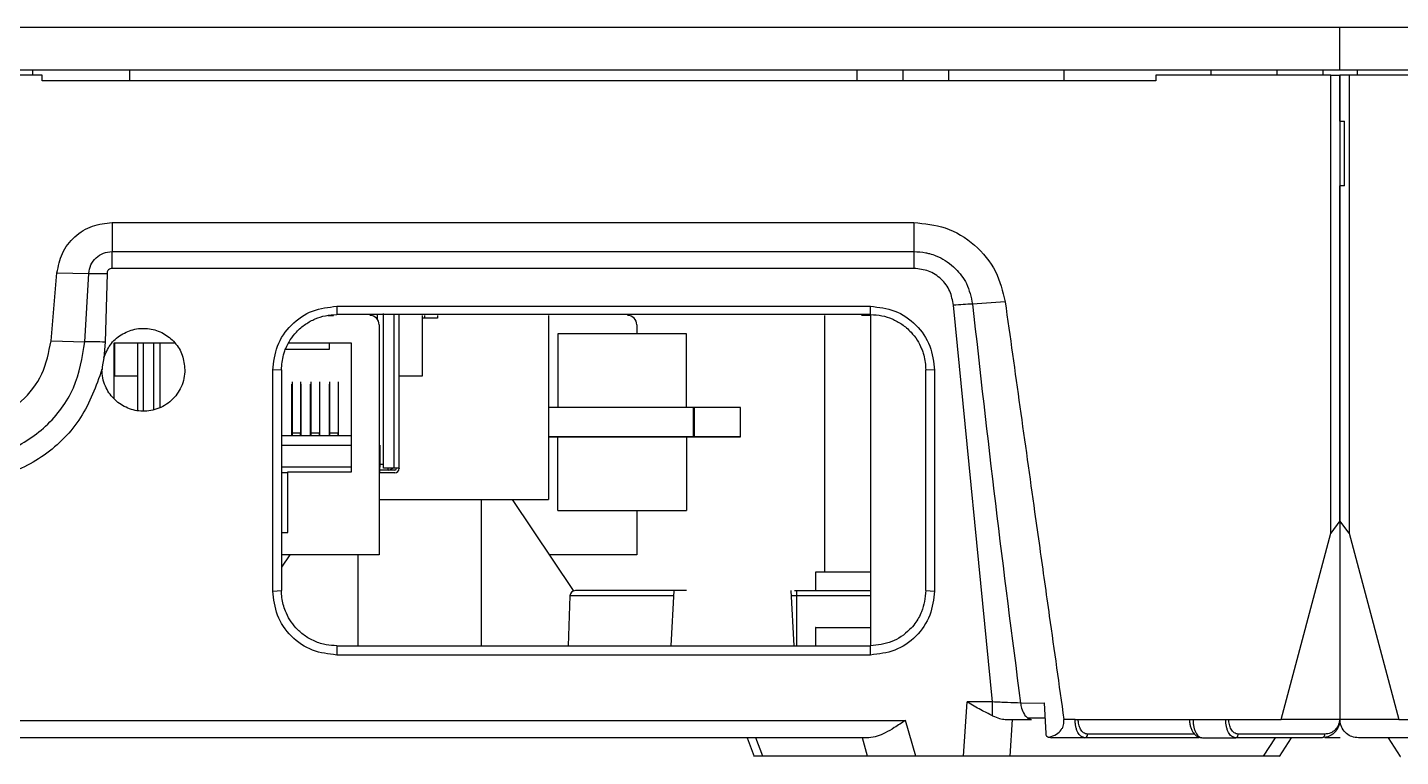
# Model space of a CAD drawing. Header units: millimetres. Extents: x 620 to 19791, y 2539 to 6969.
# Drawn here: x 7776.5 to 7851.1, y 3256.9 to 3296.5 of the extents above; entities that cross this region are included whole.
import ezdxf

# ---------------------------------------------------------------- set-up
doc = ezdxf.new("R2010")
doc.units = ezdxf.units.MM

msp = doc.modelspace()

# ---------------------------------------------------------------- linework, layer by layer
at = {"color": 7, "linetype": 'Continuous', "lineweight": 25}
for p, q in [((7847.78999, 3296.49968), (7697.79, 3296.49968)), ((7847.78999, 3294.19968), (7847.78999, 3296.49968)), ((7997.79, 3296.49968), (7847.78999, 3296.49968)), ((7697.79, 3294.19968), (7847.78999, 3294.19968)), ((7777.28999, 3293.89968), (7768.29, 3293.89968)), ((7776.78999, 3293.89968), (7776.78999, 3294.19968)), ((7777.28999, 3293.59968), (7777.28999, 3293.89968)), ((7782.04, 3294.19968), (7782.04, 3293.59968)), ((7821.54, 3294.19968), (7821.54, 3293.59968)), ((7824.04, 3294.19968), (7824.04, 3293.59968)), ((7826.53999, 3293.59968), (7826.53999, 3294.19968)), ((7832.78999, 3294.19968), (7832.78999, 3293.59968)), ((7837.79, 3293.89968), (7837.79, 3293.59968)), ((7847.29, 3293.89968), (7837.79, 3293.89968)), ((7840.78999, 3293.89968), (7840.78999, 3294.19968)), ((7844.36, 3294.19968), (7844.36, 3293.89968)), ((7846.85999, 3294.19968), (7846.85999, 3293.89968)), ((7847.29, 3269.02468), (7847.29, 3293.89968)), ((7847.29, 3293.89968), (7847.78999, 3293.89968)), ((7847.78999, 3294.19968), (7997.79, 3294.19968)), ((7847.78999, 3293.89968), (7847.78999, 3269.69968)), ((7847.78999, 3291.39968), (7847.78999, 3293.89968)), ((7848.29, 3293.89968), (7847.78999, 3293.89968)), ((7848.29, 3293.89968), (7848.29, 3269.02468)), ((7857.78999, 3293.89968), (7848.29, 3293.89968)), ((7848.72, 3294.19968), (7848.72, 3293.89968)), ((7837.79, 3293.59968), (7777.28999, 3293.59968)), ((7847.78999, 3291.39968), (7848.04, 3291.39968)), ((7848.04, 3287.89968), (7848.04, 3291.39968)), ((7847.78999, 3269.69968), (7847.78999, 3287.89968)), ((7848.04, 3287.89968), (7847.78999, 3287.89968)), ((7781.083, 3285.89968), (7824.64907, 3285.89968)), ((7781.083, 3285.89968), (7781.08303, 3284.32116)), ((7824.64907, 3285.89968), (7824.64899, 3284.32115)), ((7781.08303, 3284.32116), (7824.64899, 3284.32116)), ((7781.08303, 3283.40848), (7781.08303, 3284.32116)), ((7824.64899, 3284.32115), (7824.64901, 3283.40848)), ((7777.77094, 3279.4638), (7778.09443, 3283.16115)), ((7778.09443, 3283.16115), (7779.81538, 3283.13344)), ((7779.61525, 3279.42509), (7779.81536, 3283.13344)), ((7780.81642, 3283.13577), (7780.71158, 3279.4011)), ((7824.64901, 3283.40848), (7781.08303, 3283.40848)), ((7793.29026, 3281.34932), (7793.28978, 3280.89967)), ((7793.29026, 3281.34939), (7822.28984, 3281.34948)), ((7822.2902, 3280.89968), (7822.28984, 3281.3494)), ((7828.92123, 3259.84735), (7826.791, 3281.40319)), ((7829.60014, 3281.59542), (7827.82826, 3281.46944)), ((7792.80576, 3280.84968), (7793.12207, 3280.84968)), ((7822.2902, 3280.89968), (7793.28978, 3280.89968)), ((7795.5, 3280.63586), (7795.5, 3280.89968)), ((7795.84, 3272.54968), (7795.84, 3280.94968)), ((7796.68999, 3272.54968), (7796.68999, 3280.89968)), ((7797.94, 3280.84968), (7797.94, 3277.54968)), ((7798.07644, 3280.69968), (7797.94, 3280.69968)), ((7798.07644, 3280.69968), (7798.07644, 3280.84968)), ((7798.76, 3280.69968), (7798.07644, 3280.69968)), ((7798.76, 3280.84968), (7798.76, 3280.69968)), ((7804.78999, 3280.84968), (7804.78999, 3270.84968)), ((7819.78999, 3280.84968), (7819.78999, 3266.89968)), ((7822.28999, 3280.84968), (7821.79, 3280.84968)), ((7822.28999, 3280.89913), (7822.28999, 3262.90145)), ((7795.59, 3280.34968), (7795.59, 3267.84968)), ((7812.2938, 3279.84968), (7805.29381, 3279.84968)), ((7805.29381, 3279.84968), (7805.29381, 3275.84968)), ((7809.59, 3280.34968), (7809.59, 3279.84968)), ((7812.2938, 3275.84968), (7812.2938, 3279.84968)), ((7777.77095, 3279.4638), (7779.61525, 3279.42509)), ((7780.71158, 3279.4011), (7780.63283, 3278.5393)), ((7784.50482, 3279.34968), (7781.18999, 3279.34968)), ((7781.18999, 3279.34968), (7781.18999, 3276.32183)), ((7781.24, 3277.54968), (7781.24, 3279.34968)), ((7782.49, 3275.69159), (7782.49, 3279.34968)), ((7783.33999, 3279.34968), (7783.33999, 3275.74814)), ((7783.67999, 3279.34968), (7783.67999, 3275.84746)), ((7790.50359, 3279.00968), (7792.89, 3279.00968)), ((7794.08999, 3279.34968), (7790.71224, 3279.34968)), ((7792.89, 3279.00968), (7792.89, 3279.34968)), ((7794.08999, 3272.34968), (7794.08999, 3279.34968)), ((7780.63283, 3278.5393), (7780.54516, 3278.05212)), ((7780.54516, 3278.05212), (7780.54002, 3277.91174)), ((7782.49, 3277.54968), (7781.24, 3277.54968)), ((7790.29, 3277.89949), (7789.81558, 3277.87312)), ((7789.81574, 3265.87685), (7789.81565, 3277.87312)), ((7790.29, 3277.89948), (7790.29, 3265.89988)), ((7797.94, 3277.54968), (7796.68999, 3277.54968)), ((7825.29, 3265.89978), (7825.29, 3277.89958)), ((7825.7643, 3277.87259), (7825.29003, 3277.89958)), ((7825.76423, 3277.87258), (7825.76434, 3265.87666)), ((7790.334, 3277.11968), (7790.309, 3277.11968)), ((7790.879, 3277.11968), (7790.85399, 3277.11968)), ((7790.85399, 3274.31968), (7790.85399, 3277.11968)), ((7790.879, 3274.44805), (7790.879, 3277.25007)), ((7791.329, 3277.25007), (7791.329, 3274.44805)), ((7791.354, 3277.11968), (7791.329, 3277.11968)), ((7791.354, 3274.31968), (7791.354, 3277.11968)), ((7791.899, 3277.11968), (7791.87399, 3277.11968)), ((7791.87399, 3274.31968), (7791.87399, 3277.11968)), ((7791.899, 3274.44805), (7791.899, 3277.25007)), ((7792.349, 3277.25007), (7792.349, 3274.44805)), ((7792.374, 3277.11968), (7792.349, 3277.11968)), ((7792.374, 3274.31968), (7792.374, 3277.11968)), ((7792.919, 3277.11968), (7792.89399, 3277.11968)), ((7792.89399, 3274.31968), (7792.89399, 3277.11968)), ((7792.919, 3274.44805), (7792.919, 3277.25007)), ((7793.369, 3277.25007), (7793.369, 3274.44805)), ((7793.394, 3277.11968), (7793.369, 3277.11968)), ((7793.394, 3274.31968), (7793.394, 3277.11968)), ((7812.71783, 3275.84968), (7804.78999, 3275.84968)), ((7812.6777, 3275.84968), (7804.78999, 3275.84968)), ((7812.6777, 3274.24968), (7812.6777, 3275.84968)), ((7815.2177, 3275.84968), (7812.6777, 3275.84968)), ((7812.71783, 3274.24968), (7812.71783, 3275.84968)), ((7815.2177, 3275.84968), (7812.71783, 3275.84968)), ((7815.2177, 3274.24968), (7815.2177, 3275.84968)), ((7790.29, 3274.31968), (7794.08999, 3274.31968)), ((7790.29, 3273.80968), (7794.08999, 3273.80968)), ((7791.329, 3274.44805), (7790.879, 3274.44805)), ((7790.879, 3274.31968), (7790.879, 3274.44805)), ((7791.329, 3274.31968), (7791.329, 3274.44805)), ((7791.899, 3274.31968), (7791.899, 3274.44805)), ((7792.349, 3274.44805), (7791.899, 3274.44805)), ((7792.349, 3274.31968), (7792.349, 3274.44805)), ((7792.919, 3274.31968), (7792.919, 3274.44805)), ((7793.369, 3274.44805), (7792.919, 3274.44805)), ((7793.369, 3274.31968), (7793.369, 3274.44805)), ((7795.59, 3273.80968), (7795.63999, 3273.80968)), ((7795.63999, 3273.80968), (7795.63999, 3272.59968)), ((7812.71783, 3274.24968), (7804.78999, 3274.24968)), ((7804.78999, 3274.24968), (7812.6777, 3274.24968)), ((7805.29381, 3270.24968), (7805.29381, 3274.24968)), ((7812.2938, 3274.24968), (7812.2938, 3270.24968)), ((7812.6777, 3274.24968), (7815.2177, 3274.24968)), ((7815.2177, 3274.24968), (7812.71783, 3274.24968)), ((7790.64, 3272.29968), (7790.29, 3272.29968)), ((7790.64, 3269.04968), (7790.64, 3272.34968)), ((7790.64, 3272.34968), (7794.08999, 3272.34968)), ((7795.63999, 3272.29968), (7795.59, 3272.29968)), ((7795.63999, 3272.45281), (7795.63999, 3272.59968)), ((7796.43999, 3272.44968), (7795.63999, 3272.44968)), ((7795.63999, 3272.29968), (7795.63999, 3272.44968)), ((7796.43999, 3272.29968), (7795.63999, 3272.29968)), ((7796.39, 3272.54968), (7795.84, 3272.54968)), ((7796.68999, 3272.54968), (7796.39, 3272.54968)), ((7796.68987, 3272.54161), (7796.68948, 3272.53364)), ((7796.68999, 3272.54779), (7796.68987, 3272.54161)), ((7795.59, 3270.84968), (7804.78999, 3270.84968)), ((7801.14409, 3270.84968), (7801.14409, 3262.89968)), ((7806.14409, 3265.89968), (7802.84409, 3270.84968)), ((7805.29381, 3270.24968), (7812.2938, 3270.24968)), ((7809.59, 3270.24968), (7809.59, 3267.84968)), ((7847.78999, 3269.69968), (7847.29, 3269.02468)), ((7847.78999, 3269.69968), (7847.78999, 3258.89968)), ((7848.29, 3269.02468), (7847.78999, 3269.69968)), ((7790.29, 3269.04968), (7790.64, 3269.04968)), ((7844.58999, 3258.89968), (7847.29, 3269.02468)), ((7848.29, 3269.02468), (7850.99, 3258.89968)), ((7795.59, 3267.84968), (7790.29, 3267.84968)), ((7790.73589, 3267.84968), (7790.29, 3267.18083)), ((7794.4358, 3267.84968), (7794.43571, 3262.89968)), ((7809.59, 3267.84968), (7804.8441, 3267.84968)), ((7819.29, 3266.90352), (7819.29, 3265.89968)), ((7789.81568, 3265.87686), (7790.28998, 3265.89988)), ((7805.95449, 3265.61015), (7805.85984, 3262.89968)), ((7811.60462, 3265.90318), (7811.44722, 3262.89968)), ((7818.13277, 3262.89968), (7817.97536, 3265.90318)), ((7818.15055, 3265.89968), (7818.29, 3265.89968)), ((7818.29, 3265.61015), (7818.29, 3265.89968)), ((7825.28998, 3265.89978), (7825.76442, 3265.87666)), ((7819.29, 3263.90156), (7819.29, 3262.89968)), ((7793.2898, 3262.89969), (7793.29036, 3262.40029)), ((7793.2898, 3262.89968), (7822.2902, 3262.89968)), ((7822.28954, 3262.40039), (7822.2902, 3262.8997)), ((7822.28954, 3262.4003), (7793.29036, 3262.40021)), ((7827.33798, 3256.89968), (7827.54544, 3259.84737)), ((7828.92123, 3259.84735), (7827.54544, 3259.84737)), ((7828.92123, 3259.0983), (7828.92123, 3259.84735)), ((7830.43754, 3259.79029), (7831.71584, 3259.80457)), ((7831.71687, 3259.80477), (7831.8031, 3258.14069)), ((7721.38564, 3258.84734), (7824.19434, 3258.84734)), ((7824.7481, 3256.89968), (7824.19434, 3258.84734)), ((7829.86598, 3256.89968), (7830.00672, 3258.89968)), ((7830.81178, 3258.99103), (7831.75923, 3258.98717)), ((7833.40135, 3258.89968), (7832.79026, 3258.89971)), ((7833.40135, 3258.89968), (7839.80408, 3258.89968)), ((7839.80408, 3258.89968), (7841.58261, 3258.89968)), ((7841.58261, 3258.89968), (7844.58999, 3258.89968)), ((7847.78999, 3258.89968), (7844.58999, 3258.89968)), ((7850.99, 3258.89968), (7847.78999, 3258.89968)), ((7850.99, 3258.89968), (7853.88765, 3258.89968)), ((7846.95867, 3258.09968), (7842.26094, 3258.09968)), ((7822.20326, 3257.89968), (7723.37672, 3257.89968)), ((7815.59277, 3257.8982), (7815.9727, 3256.88401)), ((7816.43561, 3256.89968), (7816.06098, 3257.89968)), ((7822.12803, 3256.89968), (7821.8437, 3257.89968)), ((7831.99525, 3257.93662), (7832.1325, 3257.89968)), ((7833.91102, 3257.89968), (7832.1325, 3257.89968)), ((7833.91102, 3257.89968), (7833.7093, 3257.98138)), ((7840.13872, 3257.89968), (7833.91102, 3257.89968)), ((7840.31373, 3257.89968), (7842.09226, 3257.89968)), ((7842.09226, 3257.89968), (7841.89056, 3257.98138)), ((7846.79, 3257.89968), (7842.09226, 3257.89968)), ((7844.50832, 3256.88308), (7845.16372, 3257.89968)), ((7853.25058, 3257.89968), (7848.78999, 3257.89968)), ((7850.41626, 3257.89968), (7851.06714, 3256.89012)), ((7822.12803, 3256.89968), (7816.43561, 3256.89968)), ((7827.33798, 3256.89968), (7824.7481, 3256.89968)), ((7843.63869, 3256.89968), (7829.86598, 3256.89968)), ((7844.50799, 3256.88259), (7844.50832, 3256.88308)), ((7851.06714, 3256.89012), (7851.072, 3256.88259))]:
    msp.add_line(p, q, dxfattribs=at)
at = {"color": 8, "linetype": 'Continuous', "lineweight": 25}
for p, q in [((7796.39, 3280.89968), (7796.39, 3272.54968)), ((7782.78999, 3275.67191), (7782.78999, 3279.34968)), ((7794.08999, 3272.59968), (7790.29, 3272.59968)), ((7795.63999, 3272.59968), (7795.59, 3272.59968)), ((7795.84, 3272.74968), (7795.63999, 3272.74968)), ((7796.08999, 3272.44968), (7796.08999, 3272.54968)), ((7811.58927, 3265.61015), (7805.95449, 3265.61015)), ((7818.29, 3265.61015), (7817.99072, 3265.61015)), ((7818.29, 3262.89968), (7818.29, 3265.61015)), ((7822.28999, 3265.61015), (7818.29, 3265.61015)), ((7839.90868, 3258.09968), (7834.0797, 3258.09968)), ((7843.63869, 3256.89968), (7844.2834, 3257.89968))]:
    msp.add_line(p, q, dxfattribs=at)
at = {"color": 7, "linetype": 'Continuous', "lineweight": 25}
for centre, radius, start, end in [((7795.09, 3280.34968), 0.5, 0, 90), ((7809.09, 3280.34968), 0.5, 0, 90), ((7796.09, 3272.74968), 0.3, 270, 318.1896851), ((7796.44, 3272.54968), 0.1, 270, 0), ((7796.44, 3272.54968), 0.25, 270, 0), ((7806.25431, 3265.59968), 0.3, 90, 177.9999997), ((7833.8939, 3258.08525), 0.18636, 275.270621, 4.4403327)]:
    msp.add_arc(centre, radius, start, end, dxfattribs=at)
for points, knots in [([(7778.09443, 3283.16115), (7778.16775, 3283.52651), (7778.31568, 3284.26361), (7779.02381, 3285.17186), (7779.98747, 3285.78192), (7780.72321, 3285.861), (7781.083, 3285.89968)], [0, 0, 0, 0, 0.24972793, 0.50381219, 0.75735052, 1, 1, 1, 1]), ([(7824.64907, 3285.89968), (7825.22615, 3285.84139), (7826.41933, 3285.72089), (7827.99712, 3284.75115), (7829.17694, 3283.32362), (7829.46225, 3282.1588), (7829.60025, 3281.59544)], [0, 0, 0, 0, 0.24182592, 0.5000002, 0.75817392, 1, 1, 1, 1]), ([(7779.81538, 3283.13344), (7779.844, 3283.29144), (7779.90118, 3283.60706), (7780.19524, 3283.99906), (7780.60545, 3284.26663), (7780.92379, 3284.30298), (7781.08303, 3284.32116)], [0, 0, 0, 0, 0.25047111, 0.500351819, 0.750052571, 1, 1, 1, 1]), ([(7824.64899, 3284.32114), (7824.86293, 3284.30897), (7825.14602, 3284.29285), (7825.54257, 3284.197), (7826.08356, 3284.02392), (7826.51225, 3283.7417), (7826.79303, 3283.48992), (7826.80313, 3283.48089), (7826.84067, 3283.44686), (7827.11754, 3283.18465), (7827.59371, 3282.56396), (7827.74639, 3281.85148), (7827.82826, 3281.46944)], [0, 0, 0, 0, 0.13748703, 0.18192461, 0.26232917, 0.50275227, 0.50300144, 0.50519228, 0.5114821, 0.53562814, 0.75099934, 1, 1, 1, 1]), ([(7779.81536, 3283.13344), (7779.9768, 3283.13169), (7780.29962, 3283.12819), (7780.64417, 3283.13325), (7780.81642, 3283.13577)], [0, 0, 0, 0, 0.5000738, 1, 1, 1, 1]), ([(7781.08303, 3283.40848), (7781.04903, 3283.40498), (7780.98073, 3283.39795), (7780.89352, 3283.33714), (7780.84196, 3283.2644), (7780.81835, 3283.1941), (7780.81707, 3283.15537), (7780.81642, 3283.13577)], [0, 0, 0, 0, 0.23899422, 0.48017281, 0.72610577, 0.86141042, 1, 1, 1, 1]), ([(7826.791, 3281.40319), (7826.74353, 3281.66758), (7826.64828, 3282.19805), (7826.15096, 3282.85634), (7825.46138, 3283.31835), (7824.91999, 3283.37842), (7824.64901, 3283.40848)], [0, 0, 0, 0, 0.24812882, 0.49784415, 0.74865386, 1, 1, 1, 1]), ([(7789.81565, 3277.87312), (7789.86784, 3278.32117), (7789.97367, 3279.2296), (7790.77148, 3280.39001), (7791.93191, 3281.18939), (7792.84156, 3281.29654), (7793.29026, 3281.34939)], [0, 0, 0, 0, 0.2465914, 0.49997059, 0.75335098, 1, 1, 1, 1]), ([(7822.28984, 3281.34948), (7822.73848, 3281.2966), (7823.64806, 3281.1894), (7824.80842, 3280.39004), (7825.60639, 3279.22948), (7825.71209, 3278.32082), (7825.76423, 3277.87258)], [0, 0, 0, 0, 0.24659988, 0.49996062, 0.75332931, 1, 1, 1, 1]), ([(7827.82826, 3281.46944), (7827.66245, 3281.46041), (7827.32893, 3281.44225), (7826.971, 3281.41626), (7826.791, 3281.40319)], [0, 0, 0, 0, 0.49713312, 1, 1, 1, 1]), ([(7827.82826, 3281.46944), (7828.2313, 3277.853), (7829.0375, 3270.61915), (7829.97059, 3263.40018), (7830.4372, 3259.79022)], [0, 0, 0, 0, 0.4999324, 1, 1, 1, 1]), ([(7829.60025, 3281.59544), (7830.13429, 3277.78758), (7830.75927, 3273.33129), (7831.55924, 3267.63853), (7832.09019, 3263.88138), (7832.52712, 3260.77222), (7832.79026, 3258.89971)], [0, 0, 0, 0, 0.5033144, 0.58902267, 0.75248553, 1, 1, 1, 1]), ([(7790.29, 3277.89948), (7790.30974, 3278.17062), (7790.33534, 3278.52225), (7790.45882, 3278.89726), (7790.63273, 3279.34372), (7790.97681, 3279.87592), (7791.5687, 3280.38394), (7792.10931, 3280.67737), (7792.68483, 3280.8637), (7793.08404, 3280.88744), (7793.28978, 3280.89968)], [0, 0, 0, 0, 0.17254148, 0.22376563, 0.25146904, 0.4787715, 0.61780354, 0.74587955, 0.86903054, 1, 1, 1, 1]), ([(7822.2902, 3280.89968), (7822.49649, 3280.88738), (7822.89645, 3280.86353), (7823.47381, 3280.67619), (7824.01658, 3280.38061), (7824.6101, 3279.86839), (7824.95283, 3279.3335), (7825.12455, 3278.88744), (7825.24543, 3278.51654), (7825.27058, 3278.16841), (7825.29, 3277.89958)], [0, 0, 0, 0, 0.13131754, 0.25460655, 0.38350375, 0.52341639, 0.75150333, 0.77843854, 0.82890861, 1, 1, 1, 1]), ([(7780.63283, 3278.5393), (7780.73565, 3278.78803), (7780.94125, 3279.28532), (7781.55545, 3279.83517), (7782.3057, 3280.14679), (7783.12155, 3280.17379), (7783.89554, 3279.91494), (7784.52516, 3279.40258), (7784.95664, 3278.70141), (7785.01219, 3278.16689), (7785.03996, 3277.89958)], [0, 0, 0, 0, 0.12517169, 0.25026313, 0.37522905, 0.50015479, 0.62506365, 0.75001753, 0.87498779, 1, 1, 1, 1]), ([(7780.53875, 3277.91175), (7780.21296, 3277.00589), (7779.56361, 3275.20036), (7777.48813, 3273.13028), (7774.87743, 3271.89053), (7771.97192, 3271.68993), (7769.15422, 3272.46953), (7766.84841, 3274.21246), (7765.2702, 3276.62718), (7765.00276, 3278.47351), (7764.86839, 3279.40113)], [0, 0, 0, 0, 0.126286223, 0.251710053, 0.376536567, 0.501733257, 0.62902776, 0.755157221, 0.876986852, 1, 1, 1, 1]), ([(7765.96475, 3279.42509), (7766.10849, 3278.56624), (7766.39544, 3276.85169), (7768.00029, 3274.72175), (7770.20709, 3273.31484), (7772.78998, 3272.82482), (7775.37287, 3273.31483), (7777.5797, 3274.72171), (7779.18455, 3276.85167), (7779.47151, 3278.56623), (7779.61525, 3279.42509)], [0, 0, 0, 0, 0.12554053, 0.25061965, 0.37538645, 0.49999936, 0.62461145, 0.74937922, 0.87445806, 1, 1, 1, 1]), ([(7767.80905, 3279.46379), (7767.93156, 3278.84886), (7768.17584, 3277.62273), (7769.3542, 3276.11666), (7770.94501, 3275.12876), (7772.78999, 3274.78524), (7774.63497, 3275.12876), (7776.22579, 3276.11665), (7777.40413, 3277.62275), (7777.64842, 3278.84887), (7777.77094, 3279.4638)], [0, 0, 0, 0, 0.12606414, 0.25136498, 0.37584079, 0.49999923, 0.62415768, 0.74863434, 0.87393467, 1, 1, 1, 1]), ([(7780.71158, 3279.4011), (7780.52137, 3279.40697), (7780.14147, 3279.41868), (7779.7905, 3279.42295), (7779.61525, 3279.42509)], [0, 0, 0, 0, 0.500692585, 1, 1, 1, 1]), ([(7785.03996, 3277.89958), (7785.03056, 3277.7406), (7785.01178, 3277.42292), (7784.85646, 3276.97429), (7784.62514, 3276.57064), (7784.31813, 3276.22657), (7783.94557, 3275.9492), (7783.39354, 3275.70188), (7782.65683, 3275.59066), (7781.82573, 3275.81566), (7781.13742, 3276.29544), (7780.74542, 3276.89323), (7780.56477, 3277.44993), (7780.54744, 3277.75752), (7780.53875, 3277.91175)], [0, 0, 0, 0, 0.067505, 0.13488276, 0.19972425, 0.26441501, 0.32958748, 0.39564048, 0.52022444, 0.63729901, 0.75316319, 0.86939029, 0.93450718, 1, 1, 1, 1]), ([(7822.28999, 3266.89968), (7822.00422, 3266.89968), (7821.26246, 3266.89968), (7820.25963, 3266.89968), (7819.44722, 3266.89968), (7819.3424, 3266.89968), (7819.29, 3266.89968)], [0, 0, 0, 0, 0.17279937, 0.44853268, 0.72426683, 1, 1, 1, 1]), ([(7793.29036, 3262.40021), (7792.84177, 3262.45314), (7791.93226, 3262.56047), (7790.77163, 3263.3595), (7789.97373, 3264.52013), (7789.86793, 3265.42872), (7789.81574, 3265.87685)], [0, 0, 0, 0, 0.24659044, 0.49996416, 0.75337542, 1, 1, 1, 1]), ([(7793.2898, 3262.89968), (7793.09983, 3262.91024), (7792.69114, 3262.93298), (7792.0844, 3263.12751), (7791.52188, 3263.44784), (7790.93814, 3263.97261), (7790.50214, 3264.67457), (7790.30967, 3265.39262), (7790.29497, 3265.77177), (7790.29, 3265.89988)], [0, 0, 0, 0, 0.12098314, 0.26028405, 0.40175283, 0.53112827, 0.75790828, 0.9181968, 1, 1, 1, 1]), ([(7812.29, 3265.89968), (7811.53073, 3265.89968), (7810.36274, 3265.89968), (7808.95752, 3265.89968), (7807.99056, 3265.89968), (7807.21159, 3265.89968), (7806.45897, 3265.89968), (7806.33493, 3265.89968), (7806.2543, 3265.89968)], [0, 0, 0, 0, 0.23945644, 0.36836083, 0.49999985, 0.63163888, 0.76054326, 1, 1, 1, 1]), ([(7818.29, 3265.89968), (7818.69271, 3265.89968), (7819.5065, 3265.89968), (7820.67557, 3265.89968), (7821.6289, 3265.89968), (7822.11115, 3265.89968), (7822.28999, 3265.89968)], [0, 0, 0, 0, 0.27448118, 0.55466038, 0.83484285, 1, 1, 1, 1]), ([(7825.76434, 3265.87666), (7825.71214, 3265.42865), (7825.60627, 3264.5202), (7824.8085, 3263.3596), (7823.64781, 3262.56049), (7822.73819, 3262.45321), (7822.28954, 3262.4003)], [0, 0, 0, 0, 0.24656791, 0.4999755, 0.75337679, 1, 1, 1, 1]), ([(7825.29, 3265.89978), (7825.24614, 3265.50642), (7825.1748, 3264.8666), (7824.77001, 3264.17875), (7824.2605, 3263.58748), (7823.46647, 3263.03354), (7822.68196, 3262.94426), (7822.2902, 3262.89968)], [0, 0, 0, 0, 0.25018771, 0.4069529, 0.50114366, 0.75088423, 1, 1, 1, 1]), ([(7819.31168, 3263.89968), (7819.30539, 3263.89968), (7819.27725, 3263.89968), (7819.44048, 3263.89968), (7819.79981, 3263.89968), (7820.36093, 3263.89968), (7821.08299, 3263.89968), (7821.7434, 3263.89968), (7822.17268, 3263.89968), (7822.28999, 3263.89968)], [0, 0, 0, 0, 0.05084667, 0.22740255, 0.40395559, 0.58050939, 0.7570628, 0.93361536, 1, 1, 1, 1]), ([(7828.92123, 3259.0983), (7828.71098, 3259.1996), (7828.26193, 3259.41596), (7827.79418, 3259.69759), (7827.54544, 3259.84737)], [0, 0, 0, 0, 0.46819712, 1, 1, 1, 1]), ([(7830.4372, 3259.79022), (7830.20501, 3259.79758), (7829.7402, 3259.81233), (7829.19439, 3259.83567), (7828.92123, 3259.84735)], [0, 0, 0, 0, 0.499529, 1, 1, 1, 1]), ([(7824.19434, 3258.84734), (7823.98873, 3258.71307), (7823.61479, 3258.46887), (7823.0992, 3258.16814), (7822.62824, 3257.95506), (7822.34866, 3257.91863), (7822.20326, 3257.89968)], [0, 0, 0, 0, 0.29406183, 0.53480134, 0.75807806, 1, 1, 1, 1]), ([(7828.92123, 3259.0983), (7829.04608, 3259.043), (7829.28409, 3258.93759), (7829.50127, 3258.91189), (7829.60452, 3258.89968)], [0, 0, 0, 0, 0.524586682, 1, 1, 1, 1]), ([(7829.60452, 3258.89968), (7829.86177, 3258.89968), (7830.37561, 3258.89968), (7830.81711, 3258.89968), (7831.03758, 3258.89968)], [0, 0, 0, 0, 0.50062516, 1, 1, 1, 1]), ([(7830.80854, 3258.99295), (7830.84593, 3258.96765), (7830.90891, 3258.92504), (7830.98673, 3258.9023), (7831.0221, 3258.90269), (7831.03361, 3258.90025), (7831.03655, 3258.89974), (7831.03757, 3258.89955)], [0, 0, 0, 0, 0.51321074, 0.86425255, 0.96483487, 0.98776054, 1, 1, 1, 1]), ([(7831.99525, 3257.93662), (7832.13047, 3257.97953), (7832.36946, 3258.05537), (7832.61095, 3258.26936), (7832.72826, 3258.46183), (7832.78016, 3258.6053), (7832.80324, 3258.75326), (7832.7946, 3258.85072), (7832.79026, 3258.89971)], [0, 0, 0, 0, 0.34040558, 0.60165622, 0.71289135, 0.81536268, 0.90720458, 1, 1, 1, 1]), ([(7834.0797, 3258.09968), (7834.00531, 3258.11419), (7833.86608, 3258.14135), (7833.69587, 3258.34305), (7833.60877, 3258.56926), (7833.5743, 3258.75957), (7833.57267, 3258.8534), (7833.57187, 3258.89968)], [0, 0, 0, 0, 0.30172699, 0.56473505, 0.79512891, 0.89893736, 1, 1, 1, 1]), ([(7839.60773, 3258.89968), (7839.61154, 3258.8309), (7839.61918, 3258.6929), (7839.66662, 3258.4955), (7839.73621, 3258.31889), (7839.85454, 3258.12257), (7840.03815, 3257.94622), (7840.20133, 3257.91744), (7840.28281, 3257.90307)], [0, 0, 0, 0, 0.12522664, 0.25125626, 0.37731418, 0.50296688, 0.75182454, 1, 1, 1, 1]), ([(7839.80408, 3258.89968), (7839.806, 3258.83372), (7839.80986, 3258.70071), (7839.84012, 3258.51223), (7839.88779, 3258.33805), (7839.97358, 3258.13547), (7840.11651, 3257.94309), (7840.24716, 3257.91433), (7840.31373, 3257.89968)], [0, 0, 0, 0, 0.118805292, 0.239591276, 0.356978224, 0.483255799, 0.736712086, 1, 1, 1, 1]), ([(7842.26094, 3258.09968), (7842.18656, 3258.11419), (7842.04734, 3258.14134), (7841.87713, 3258.34305), (7841.79002, 3258.56925), (7841.75554, 3258.75957), (7841.75391, 3258.8534), (7841.75311, 3258.89968)], [0, 0, 0, 0, 0.30172111, 0.56472028, 0.79512532, 0.8989365, 1, 1, 1, 1]), ([(7847.78999, 3258.89968), (7847.78715, 3258.843), (7847.78131, 3258.72661), (7847.73388, 3258.55491), (7847.65662, 3258.38879), (7847.49798, 3258.17044), (7847.2064, 3257.95086), (7846.93978, 3257.91809), (7846.79, 3257.89968)], [0, 0, 0, 0, 0.082046987, 0.168460682, 0.268063685, 0.381093898, 0.652309484, 1, 1, 1, 1]), ([(7847.76992, 3258.89968), (7847.76167, 3258.83935), (7847.74544, 3258.72063), (7847.67085, 3258.50795), (7847.51525, 3258.30187), (7847.26447, 3258.13133), (7847.06851, 3258.11105), (7846.95867, 3258.09968)], [0, 0, 0, 0, 0.10099622, 0.19875804, 0.40721232, 0.66772734, 1, 1, 1, 1]), ([(7848.78999, 3257.89968), (7848.67241, 3257.91133), (7848.45325, 3257.93303), (7848.15154, 3258.10511), (7847.9398, 3258.34318), (7847.83855, 3258.57506), (7847.79679, 3258.74835), (7847.79231, 3258.84816), (7847.78999, 3258.89968)], [0, 0, 0, 0, 0.28663534, 0.53424471, 0.75948896, 0.86990386, 0.93284838, 1, 1, 1, 1]), ([(7831.80282, 3258.14064), (7831.80611, 3258.1142), (7831.81257, 3258.06229), (7831.83893, 3258.01982), (7831.85187, 3257.99898)], [0, 0, 0, 0, 0.50933712, 1, 1, 1, 1]), ([(7842.09226, 3257.89968), (7842.11436, 3257.90268), (7842.15857, 3257.90869), (7842.21434, 3257.95495), (7842.25335, 3258.02105), (7842.25841, 3258.07347), (7842.26094, 3258.09968)], [0, 0, 0, 0, 0.25000256, 0.500004, 0.75001839, 1, 1, 1, 1]), ([(7846.95867, 3258.09968), (7846.95614, 3258.07347), (7846.95107, 3258.02106), (7846.91206, 3257.95494), (7846.8563, 3257.9087), (7846.8121, 3257.90269), (7846.79, 3257.89968)], [0, 0, 0, 0, 0.24999346, 0.50000045, 0.75003007, 1, 1, 1, 1]), ([(7831.85187, 3257.99898), (7831.86099, 3257.98826), (7831.87935, 3257.96669), (7831.91326, 3257.94518), (7831.95276, 3257.93185), (7831.98019, 3257.93494), (7831.99525, 3257.93664)], [0, 0, 0, 0, 0.23234336, 0.4678327, 0.70783207, 1, 1, 1, 1]), ([(7847.79219, 3257.89968), (7847.79218, 3257.89968), (7847.79205, 3257.89968), (7847.79169, 3257.89968), (7847.79016, 3257.89968), (7847.78461, 3257.89968), (7847.76224, 3257.89968), (7847.67439, 3257.89968), (7847.40406, 3257.89968), (7847.15104, 3257.89968), (7846.965, 3257.89968)], [0, 0, 0, 0, 0.000047177, 0.000411932, 0.001441814, 0.005410191, 0.020885841, 0.082029629, 0.325068967, 1, 1, 1, 1]), ([(7816.43561, 3256.89968), (7816.30946, 3256.89968), (7816.05896, 3256.89968), (7815.93419, 3256.89968), (7815.96978, 3256.89968), (7815.97123, 3256.89968)], [0, 0, 0, 0, 0.49320341, 0.97942106, 1, 1, 1, 1]), ([(7824.7481, 3256.89968), (7824.48497, 3256.89968), (7823.95958, 3256.89968), (7823.23003, 3256.89968), (7822.58467, 3256.89968), (7822.27955, 3256.89968), (7822.12803, 3256.89968)], [0, 0, 0, 0, 0.2541534, 0.50746726, 0.75540673, 1, 1, 1, 1]), ([(7829.86598, 3256.89968), (7829.71683, 3256.89968), (7829.41798, 3256.89968), (7828.79265, 3256.89968), (7828.09132, 3256.89968), (7827.58895, 3256.89968), (7827.33798, 3256.89968)], [0, 0, 0, 0, 0.249271516, 0.499487416, 0.749959517, 1, 1, 1, 1]), ([(7844.48183, 3256.89968), (7844.48755, 3256.89968), (7844.50318, 3256.89968), (7844.2154, 3256.89968), (7843.83518, 3256.89968), (7843.63869, 3256.89968)], [0, 0, 0, 0, 0.21833757, 0.59604853, 1, 1, 1, 1])]:
    msp.add_open_spline(points, degree=3, knots=knots, dxfattribs=at)
at = {"color": 8, "linetype": 'Continuous', "lineweight": 25}
for points, knots in [([(7830.43754, 3259.79029), (7830.45123, 3259.69576), (7830.48521, 3259.46099), (7830.61999, 3259.19013), (7830.74242, 3259.03138), (7830.80467, 3258.9952), (7830.80854, 3258.99295)], [0, 0, 0, 0, 0.27590328, 0.68521147, 0.98042226, 1, 1, 1, 1]), ([(7833.7093, 3257.98138), (7833.65419, 3258.04128), (7833.56842, 3258.13449), (7833.48474, 3258.3425), (7833.43564, 3258.52012), (7833.40634, 3258.70748), (7833.40303, 3258.83516), (7833.40135, 3258.89968)], [0, 0, 0, 0, 0.330640169, 0.51456874, 0.684116769, 0.840391152, 1, 1, 1, 1]), ([(7841.89056, 3257.98138), (7841.83545, 3258.04128), (7841.74967, 3258.13449), (7841.66601, 3258.34251), (7841.61687, 3258.52012), (7841.58761, 3258.70748), (7841.58429, 3258.83516), (7841.58261, 3258.89968)], [0, 0, 0, 0, 0.33063975, 0.51456897, 0.68412048, 0.84039365, 1, 1, 1, 1])]:
    msp.add_open_spline(points, degree=3, knots=knots, dxfattribs=at)

doc.saveas('drawing.dxf')
